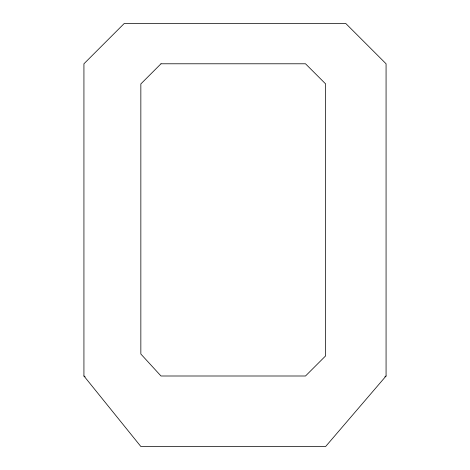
<?xml version="1.0" encoding="UTF-8"?>
<svg xmlns="http://www.w3.org/2000/svg" width="470" height="470" viewBox="0 0 470 470"><rect width="100%" height="100%" fill="white"/><g stroke="black" fill="none" stroke-linecap="round" stroke-linejoin="round"><path stroke-width="0.7" d="M386.07 376L325.645 446.5L140.847 446.5L83.93 376L83.93 63.785L124.215 23.5L345.785 23.5L386.07 63.785L386.07 376L384.871 376.84M83.93 376L85.129 376.84M160.993 63.785L140.847 83.93L140.847 354.022L160.993 376L305.5 376L325.645 355.855L325.645 83.93L305.5 63.785L160.993 63.785"/></g></svg>
